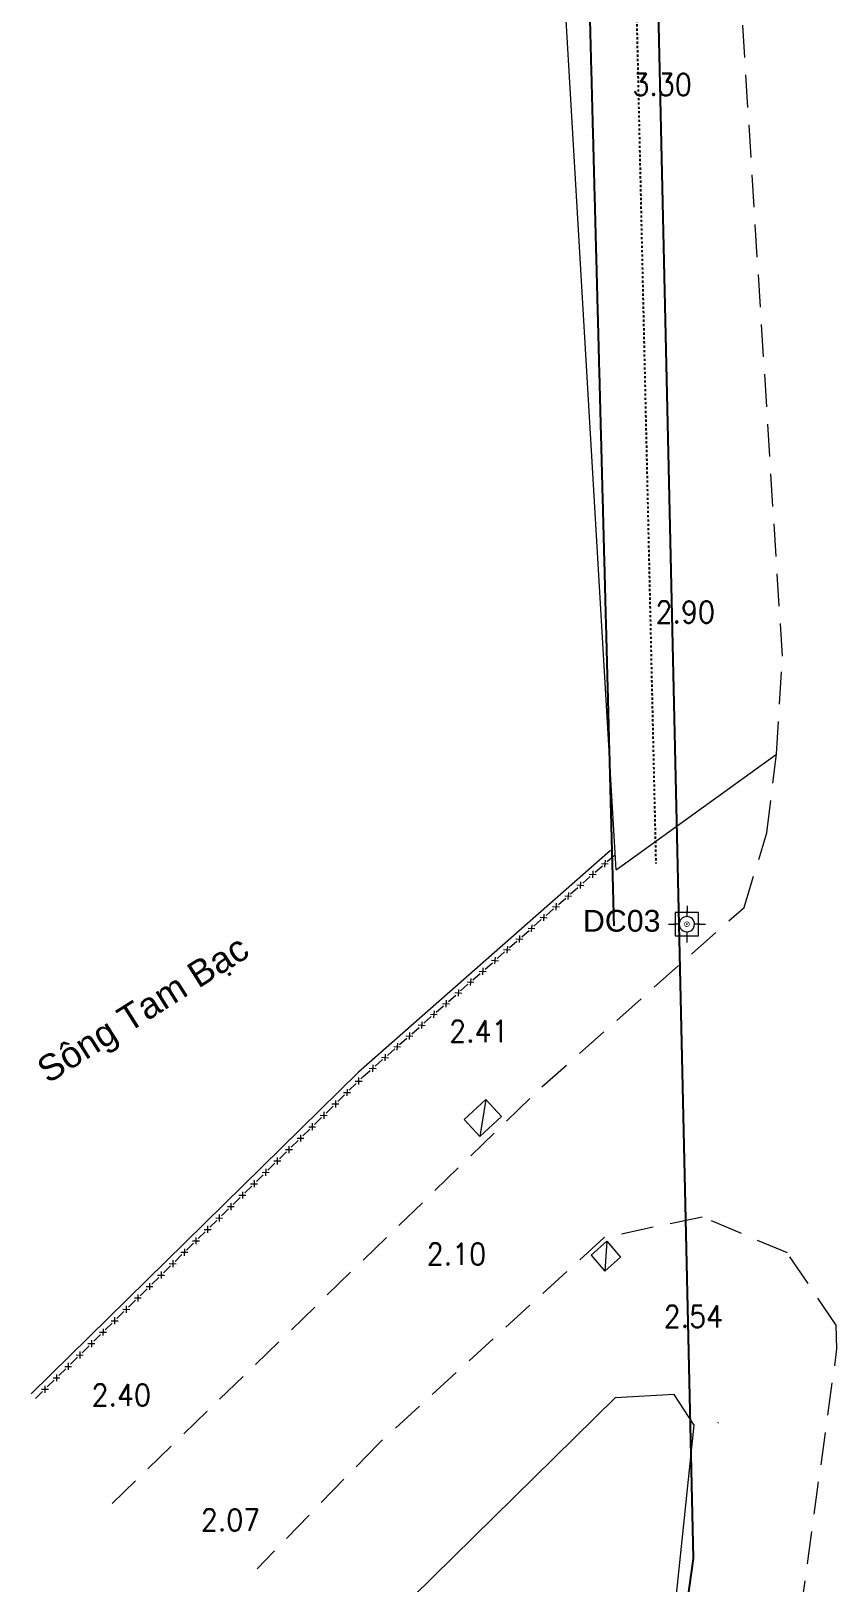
# Model space of a CAD drawing. Header units: millimetres. Extents: x 583747 to 596416, y 2304962 to 2309584.
# Drawn here: x 595523.1 to 595560.3, y 2307233.7 to 2307305.1 of the extents above; entities that cross this region are included whole.
import ezdxf
from ezdxf.enums import TextEntityAlignment as Align
from ezdxf.xclip import XClip

# ---------------------------------------------------------------- set-up
doc = ezdxf.new("R2010")
doc.units = ezdxf.units.MM
doc.linetypes.add('DASHDOT', pattern=[1, 0.5, -0.25, 0, -0.25])
doc.linetypes.add('{Long Duong}', pattern=[2.3, 1.5, -0.8])
doc.layers.add('A-PLOT LINE', color=6, linetype='DASHDOT')
doc.layers.add('AFP-KERB-LINE', color=2, linetype='Continuous')
for name, color, linetype, lineweight in [('Code Cao do', 7, 'Continuous', 0), ('duong chua chay', 1, 'Continuous', 15), ('Duong RG Thua', 7, 'Continuous', 0), ('Ghi chu nha', 7, 'Continuous', 0), ('Ghi chu SH diem do cao', 7, 'Continuous', 0), ('KT-DV2', 7, 'Continuous', 15), ('KT-NEN', 250, 'Continuous', 0), ('Level 63', 7, 'Continuous', 0), ('Long Duong_ Phan Cach chat lieu rair mat', 7, 'Continuous', 0)]:
    doc.layers.add(name, color=color, linetype=linetype, lineweight=lineweight)
doc.styles.add('Style-.VnArial', font='')
doc.styles.add('Style-STANDARD', font='STANDARD.shx')
doc.styles.get('Style-.VnArial').set_extended_font_data('.VnArial')

# ---------------------------------------------------------------- blocks, each defined once
blk = doc.blocks.new('KV1_2')
at = {"layer": 'Ghi chu SH diem do cao', "color": 1, "linetype": 'Continuous', "lineweight": 0}
for p, q in [((-7.070000002160668, 0), (-11.77999999932945, -7.4505806e-09)), ((0, 12.25000000745058), (-1.8626451e-09, 7.070000000298022)), ((11.78000000119209, 0), (7.070000002160668, 0)), ((-1.8626451e-09, -7.070000000298022), (1.8626451e-09, -12.25))]:
    blk.add_line(p, q, dxfattribs=at)
for start, end in [(0, 180), (180, 0)]:
    blk.add_arc((-1.8626451e-09, 0), 7.068150000000001, start, end, dxfattribs=at)
blk.add_point((-1.8626451e-09, 0), dxfattribs=at)
blk = doc.blocks.new('*U30')
at = {"layer": 'Level 63', "linetype": 'Continuous', "lineweight": 0}
for points in [[(-5.008414690382778, 18.2961312122643), (-6.644552852958442, 24.32817500084639, 0.9999999999999996), (6.444552890025079, -23.92817493528129), (4.808414634317161, -17.89613123983145, -0.9999999999999996)], [(-6.349999993108209, 0.2000000327825508, 0.9999999999999998), (6.150000006891791, 0.20000003278255, 0.9999999999999998)]]:
    blk.add_hatch(color=7, dxfattribs=at).paths.add_polyline_path(points)
at = {"layer": 'Level 63', "color": 7, "linetype": 'Continuous', "lineweight": 13}
for p, q in [((1.3227689312771, 166.1184842698276), (1.3227689312771, 106.1184842139482)), ((-167.2539939871057, 0.20000003278255), (-106.0184842674061, 0.20000003278255)), ((-106.0184842674061, 106.1184843070805), (-106.0184842674061, -105.7184842415153)), ((105.8184842579066, 106.1184843070805), (-106.0184842674061, 106.1184843070805)), ((105.8184842579066, -105.7184842415153), (105.8184842579066, 106.1184843070805)), ((105.8184842579066, 0.20000003278255), (167.0539939776062, 0.20000003278255)), ((-106.0184842674061, -105.7184842415153), (105.8184842579066, -105.7184842415153)), ((-0.09999999310821, -105.7184842415153), (-0.09999999310821, -165.7184842973947))]:
    blk.add_line(p, q, dxfattribs=at)
blk = doc.blocks.new('*U31')
at = {"layer": 'Level 63', "linetype": 'Continuous', "lineweight": 0, "extrusion": (0, 0, -1)}
blk.add_hatch(color=7, dxfattribs=at).paths.add_polyline_path([(5.008414690382781, 18.2961312122643), (6.644552852958438, 24.32817500084639, 0.9999999999999996), (-6.44455289002508, -23.92817493528128), (-4.808414634317159, -17.89613123983145, -0.9999999999999996)])
at = {"layer": 'Level 63', "color": 7, "linetype": 'Continuous', "lineweight": 13}
blk.add_blockref('*U30', (0, 0), dxfattribs=at)
blk = doc.blocks.new('wwww1')
at = {"layer": 'Duong RG Thua', "color": 7, "lineweight": 0}
for p, q in [((595549.925853699, 2307266.542936476), (595547.2117588831, 2307312.643557359)), ((595549.925853699, 2307266.542936476), (595557.3131995993, 2307271.876050561)), ((595542.917921799, 2307255.062580431), (595543.9182064154, 2307255.981575476)), ((595543.9182064153, 2307255.981575476), (595543.6418206105, 2307254.274649257)), ((595544.6421052268, 2307255.193644302), (595543.9182064153, 2307255.981575476)), ((595543.6418206105, 2307254.274649257), (595544.6421052268, 2307255.193644302)), ((595543.6418206105, 2307254.274649257), (595542.9179217989, 2307255.062580432)), ((595548.7751421746, 2307248.817341993), (595549.4921149459, 2307249.456126012)), ((595549.4921149459, 2307249.456126012), (595549.4055524782, 2307248.085029853)), ((595549.4921149459, 2307249.456126012), (595550.1225252493, 2307248.723813871)), ((595548.7751421747, 2307248.817341993), (595549.4055524782, 2307248.085029853)), ((595549.4055524779, 2307248.085029853), (595550.1225252493, 2307248.723813871)), ((595549.8720921074, 2307242.244948577), (595538.0671186436, 2307230.655130557)), ((595552.5909435007, 2307242.398073335), (595549.8720921074, 2307242.244948578)), ((595553.5145213865, 2307240.992425892), (595552.5909435006, 2307242.398073335)), ((595551.6044715418, 2307222.62250096), (595553.5145213865, 2307240.992425892))]:
    blk.add_line(p, q, dxfattribs=at)
at = {"layer": 'Duong RG Thua', "color": 3, "lineweight": 0}
for p, q in [((595538.0568000042, 2307257.246383257), (595549.6568907449, 2307267.459905795)), ((595522.965008751, 2307242.437562386), (595538.0449283975, 2307257.235347251))]:
    blk.add_line(p, q, dxfattribs=at)
at = {"layer": 'Duong RG Thua', "color": 7, "linetype": 'Continuous', "lineweight": 0}
for p, q in [((595549.5131305888, 2307266.933616586), (595549.8508730694, 2307267.230988435)), ((595548.8493700421, 2307266.499329402), (595548.8286750695, 2307266.181634565)), ((595548.9502264545, 2307266.437996836), (595549.2879689352, 2307266.735368686)), ((595549.2430791776, 2307266.846449441), (595549.5607741156, 2307266.825754354)), ((595549.4122741765, 2307266.994949151), (595549.391579204, 2307266.677254314)), ((595548.117270909, 2307265.855209943), (595548.4349658468, 2307265.834514856)), ((595548.2864659078, 2307266.003709653), (595548.2657709352, 2307265.686014816)), ((595548.3873223204, 2307265.942377087), (595548.7250648008, 2307266.239748937)), ((595548.6801750433, 2307266.350829692), (595548.9978699812, 2307266.330134605)), ((595547.2615140518, 2307264.951137589), (595547.5992565324, 2307265.248509438)), ((595547.5543667747, 2307265.359590194), (595547.8720617126, 2307265.338895107)), ((595547.7235617735, 2307265.508089904), (595547.7028668011, 2307265.190395067)), ((595547.8244181861, 2307265.446757338), (595548.1621606664, 2307265.744129188)), ((595546.428558506, 2307264.368350697), (595546.7462534439, 2307264.347655609)), ((595546.5977535048, 2307264.516850407), (595546.5770585323, 2307264.19915557)), ((595546.6986099175, 2307264.45551784), (595547.0363523981, 2307264.752889689)), ((595546.9914626403, 2307264.863970446), (595547.3091575782, 2307264.843275358)), ((595547.160657639, 2307265.012470156), (595547.1399626666, 2307264.694775319)), ((595545.5728016492, 2307263.464278342), (595545.9105441296, 2307263.761650191)), ((595545.8656543717, 2307263.872730948), (595546.1833493096, 2307263.852035861)), ((595546.0348493705, 2307264.021230658), (595546.0141543979, 2307263.703535821)), ((595546.1357057833, 2307263.959898091), (595546.473448264, 2307264.25726994)), ((595544.9090411019, 2307263.02999116), (595544.8883461293, 2307262.712296323)), ((595545.0098975147, 2307262.968658593), (595545.3476399954, 2307263.266030442)), ((595545.3027502374, 2307263.377111199), (595545.6204451753, 2307263.356416112)), ((595545.4719452362, 2307263.525610909), (595545.4512502637, 2307263.207916072)), ((595543.8840892463, 2307261.977419095), (595544.2218317268, 2307262.274790944)), ((595544.1769419688, 2307262.385871701), (595544.4946369065, 2307262.365176614)), ((595544.3461369675, 2307262.534371412), (595544.325441995, 2307262.216676574)), ((595544.4469933804, 2307262.473038843), (595544.7847358611, 2307262.770410693)), ((595544.739846103, 2307262.88149145), (595545.0575410409, 2307262.860796363)), ((595543.2203286989, 2307261.543131914), (595543.1996337264, 2307261.225437077)), ((595543.3211851121, 2307261.481799345), (595543.6589275927, 2307261.779171195)), ((595543.6140378346, 2307261.890251953), (595543.9317327723, 2307261.869556865)), ((595543.7832328333, 2307262.038751662), (595543.7625378607, 2307261.721056826)), ((595542.1953768436, 2307260.490559847), (595542.533119324, 2307260.787931696)), ((595542.4882295658, 2307260.899012455), (595542.8059245037, 2307260.878317368)), ((595542.6574245646, 2307261.047512165), (595542.636729592, 2307260.729817328)), ((595542.7582809778, 2307260.986179596), (595543.0960234584, 2307261.283551445)), ((595543.0511337, 2307261.394632204), (595543.368828638, 2307261.373937117)), ((595541.6324727094, 2307259.994940098), (595541.97021519, 2307260.292311947)), ((595541.9253254315, 2307260.403392706), (595542.2430203693, 2307260.382697619)), ((595542.0945204303, 2307260.551892416), (595542.0738254577, 2307260.234197579)), ((595540.7995171628, 2307259.412153208), (595541.1172121007, 2307259.391458121)), ((595540.9687121615, 2307259.560652918), (595540.948017189, 2307259.242958081)), ((595541.0695685752, 2307259.499320349), (595541.4073110556, 2307259.796692199)), ((595541.3624212972, 2307259.907772957), (595541.680116235, 2307259.88707787)), ((595541.5316162959, 2307260.056272667), (595541.5109213234, 2307259.73857783)), ((595539.9437603066, 2307258.508080851), (595540.2815027871, 2307258.8054527)), ((595540.2366130286, 2307258.91653346), (595540.5543079664, 2307258.895838372)), ((595540.4058080274, 2307259.06503317), (595540.3851130547, 2307258.747338332)), ((595540.506664441, 2307259.0037006), (595540.8444069214, 2307259.301072449)), ((595539.2799997587, 2307258.073793672), (595539.2593047861, 2307257.756098835)), ((595539.3808561725, 2307258.012461101), (595539.718598653, 2307258.309832951)), ((595539.6737088942, 2307258.420913711), (595539.9914038321, 2307258.400218623)), ((595539.842903893, 2307258.569413421), (595539.8222089204, 2307258.251718584)), ((595538.2550479039, 2307257.021221603), (595538.5927903845, 2307257.318593452)), ((595538.5479006255, 2307257.429674213), (595538.8655955634, 2307257.408979126)), ((595538.7170956244, 2307257.578173923), (595538.6964006518, 2307257.260479086)), ((595538.8179520381, 2307257.516841352), (595539.1556945187, 2307257.814213202)), ((595539.1108047599, 2307257.925293962), (595539.4284996977, 2307257.904598875)), ((595537.6286094865, 2307256.406503417), (595537.9497979583, 2307256.721682676)), ((595537.8989742543, 2307256.830176802), (595538.2173232243, 2307256.826670609)), ((595538.0599018334, 2307256.987597975), (595538.0563957498, 2307256.669249111)), ((595538.1639236062, 2307256.931802183), (595538.2550479036, 2307257.021221603)), ((595536.9892735943, 2307255.937000444), (595536.9857675106, 2307255.61865158)), ((595537.0932953671, 2307255.881204651), (595537.4144838387, 2307256.196383911)), ((595537.3636601346, 2307256.304878036), (595537.6820091046, 2307256.301371844)), ((595537.5245877139, 2307256.462299209), (595537.5210816303, 2307256.143950346)), ((595536.0226671278, 2307254.830607119), (595536.3438555995, 2307255.145786379)), ((595536.2930318954, 2307255.254280505), (595536.6113808654, 2307255.250774312)), ((595536.4539594746, 2307255.411701679), (595536.4504533911, 2307255.093352815)), ((595536.5579812474, 2307255.355905886), (595536.8791697191, 2307255.671085145)), ((595536.828346015, 2307255.779579271), (595537.1466949851, 2307255.776073078)), ((595535.3833312354, 2307254.361104147), (595535.3798251518, 2307254.042755284)), ((595535.4873530081, 2307254.305308354), (595535.8085414799, 2307254.620487613)), ((595535.7577177758, 2307254.72898174), (595536.0760667458, 2307254.725475547)), ((595535.918645355, 2307254.886402912), (595535.9151392714, 2307254.568054049)), ((595534.6870895366, 2307253.678384208), (595535.0054385066, 2307253.674878016)), ((595534.848017116, 2307253.835805382), (595534.8445110322, 2307253.517456518)), ((595534.9520388885, 2307253.780009588), (595535.2732273603, 2307254.095188847)), ((595535.2224036563, 2307254.203682973), (595535.5407526264, 2307254.200176781)), ((595533.8814106493, 2307252.729412056), (595534.202599121, 2307253.044591316)), ((595534.1517754169, 2307253.153085443), (595534.4701243871, 2307253.14957925)), ((595534.3127029962, 2307253.310506616), (595534.3091969126, 2307252.992157752)), ((595534.4167247689, 2307253.254710822), (595534.7379132407, 2307253.569890082)), ((595533.242074757, 2307252.259909085), (595533.2385686735, 2307251.941560221)), ((595533.3460965296, 2307252.20411329), (595533.6672850015, 2307252.51929255)), ((595533.6164612974, 2307252.627786677), (595533.9348102675, 2307252.624280484)), ((595533.7773888768, 2307252.78520785), (595533.7738827931, 2307252.466858987)), ((595532.5458330582, 2307251.577189146), (595532.8641820282, 2307251.573682953)), ((595532.7067606375, 2307251.734610319), (595532.7032545537, 2307251.416261455)), ((595532.8107824101, 2307251.678814524), (595533.1319708818, 2307251.993993784)), ((595533.0811471777, 2307252.102487912), (595533.3994961478, 2307252.098981719)), ((595531.7401541709, 2307250.628216993), (595532.0613426425, 2307250.943396252)), ((595532.0105189385, 2307251.05189038), (595532.3288679086, 2307251.048384188)), ((595532.1714465178, 2307251.209311553), (595532.1679404342, 2307250.89096269)), ((595532.2754682904, 2307251.153515759), (595532.5966567622, 2307251.468695018)), ((595531.1008182786, 2307250.158714022), (595531.097312195, 2307249.840365159)), ((595531.2048400514, 2307250.102918226), (595531.526028523, 2307250.418097486)), ((595531.4752048189, 2307250.526591615), (595531.793553789, 2307250.523085422)), ((595531.6361323982, 2307250.684012788), (595531.6326263146, 2307250.365663925)), ((595530.134211812, 2307249.052320694), (595530.4554002839, 2307249.367499954)), ((595530.4045765797, 2307249.475994084), (595530.7229255497, 2307249.472487891)), ((595530.565504159, 2307249.633415257), (595530.5619980753, 2307249.315066393)), ((595530.6695259316, 2307249.577619461), (595530.9907144036, 2307249.89279872)), ((595530.9398906993, 2307250.001292849), (595531.2582396693, 2307249.997786656)), ((595529.5988976924, 2307248.527021929), (595529.9200861643, 2307248.842201188)), ((595529.8692624603, 2307248.950695318), (595530.1876114302, 2307248.947189125)), ((595530.0301900393, 2307249.108116491), (595530.0266839557, 2307248.789767628)), ((595528.9595618001, 2307248.05751896), (595528.9560557165, 2307247.739170096)), ((595529.0635835729, 2307248.001723163), (595529.3847720446, 2307248.316902422)), ((595529.3339483405, 2307248.425396553), (595529.6522973106, 2307248.421890359)), ((595529.4948759198, 2307248.582817726), (595529.4913698361, 2307248.264468862)), ((595527.9929553336, 2307246.951125631), (595528.3141438054, 2307247.266304891)), ((595528.2633201013, 2307247.374799021), (595528.5816690715, 2307247.371292829)), ((595528.4242476806, 2307247.532220194), (595528.4207415971, 2307247.213871331)), ((595528.5282694532, 2307247.476424397), (595528.849457925, 2307247.791603657)), ((595528.798634221, 2307247.900097786), (595529.116983191, 2307247.896591594)), ((595527.457641214, 2307246.425826865), (595527.7788296856, 2307246.741006125)), ((595527.7280059818, 2307246.849500256), (595528.0463549517, 2307246.845994063)), ((595527.8889335609, 2307247.006921429), (595527.8854274773, 2307246.688572565)), ((595526.6573777425, 2307245.798902724), (595526.9757267124, 2307245.795396532)), ((595526.8183053219, 2307245.956323898), (595526.8147992381, 2307245.637975034)), ((595526.9223270944, 2307245.9005281), (595527.2435155661, 2307246.215707359)), ((595527.1926918621, 2307246.32420149), (595527.5110408321, 2307246.320695298)), ((595527.3536194413, 2307246.481622663), (595527.3501133578, 2307246.1632738)), ((595525.8516988553, 2307244.849930568), (595526.172887327, 2307245.165109828)), ((595526.1220636228, 2307245.273603959), (595526.440412593, 2307245.270097766)), ((595526.2829912021, 2307245.431025132), (595526.2794851185, 2307245.112676269)), ((595526.3870129747, 2307245.375229334), (595526.7082014466, 2307245.690408593)), ((595525.2123629629, 2307244.380427601), (595525.2088568793, 2307244.062078737)), ((595525.3163847356, 2307244.324631802), (595525.6375732074, 2307244.639811061)), ((595525.5867495033, 2307244.748305193), (595525.9050984733, 2307244.744799)), ((595525.7476770825, 2307244.905726366), (595525.7441709989, 2307244.587377503)), ((595524.5161212641, 2307243.697707662), (595524.8344702341, 2307243.694201469)), ((595524.6770488432, 2307243.855128835), (595524.6735427596, 2307243.536779972)), ((595524.781070616, 2307243.799333036), (595525.1022590878, 2307244.114512295)), ((595525.0514353836, 2307244.223006427), (595525.3697843537, 2307244.219500235)), ((595523.7104423768, 2307242.748735504), (595524.0316308485, 2307243.063914763)), ((595523.9808071445, 2307243.172408896), (595524.2991561146, 2307243.168902703)), ((595524.1417347237, 2307243.329830069), (595524.1382286401, 2307243.011481206)), ((595524.2457564963, 2307243.27403427), (595524.5669449681, 2307243.589213529)), ((595523.1751282571, 2307242.223436738), (595523.4963167289, 2307242.538615998)), ((595523.4454930248, 2307242.647110131), (595523.763841995, 2307242.643603938)), ((595523.6064206039, 2307242.804531304), (595523.6029145204, 2307242.48618244))]:
    blk.add_line(p, q, dxfattribs=at)
at = {"layer": 'Long Duong_ Phan Cach chat lieu rair mat', "color": 4, "linetype": '{Long Duong}', "lineweight": 0}
for p, q in [((595557.5806879611, 2307276.385678109), (595553.4279895051, 2307342.421936911)), ((595557.3131995993, 2307271.876050561), (595557.580687961, 2307276.385678108)), ((595556.8612751561, 2307268.252564933), (595557.3131995993, 2307271.876050561)), ((595555.8203872346, 2307264.822430123), (595556.8612751561, 2307268.252564933)), ((595546.5057431139, 2307256.568993083), (595555.8203872347, 2307264.822430123)), ((595526.699661626, 2307237.384966204), (595546.5057431139, 2307256.568993083)), ((595553.8820407689, 2307250.568959025), (595549.3498743385, 2307249.618292607)), ((595557.814985001, 2307248.915420168), (595553.8820407691, 2307250.568959025)), ((595549.3498743385, 2307249.618292607), (595538.9849636914, 2307240.153576986)), ((595560.061605604, 2307245.600309757), (595557.8149850012, 2307248.915420168)), ((595560.0961457818, 2307244.503946146), (595560.061605604, 2307245.600309757)), ((595558.4190781427, 2307232.334452716), (595560.0961457818, 2307244.503946146)), ((595538.9849636914, 2307240.153576987), (595533.38736445, 2307234.386236032))]:
    blk.add_line(p, q, dxfattribs=at)
at = {"layer": 'Ghi chu SH diem do cao', "color": 1, "linetype": 'Continuous', "lineweight": 0, "xscale": 0.05, "yscale": 0.05, "zscale": 0.05, "rotation": 359.9972999999998}
blk.add_blockref('KV1_2', (595553.182295391, 2307264.04696799), dxfattribs=at)
at = {"layer": 'Level 63', "color": 7, "linetype": 'Continuous', "lineweight": 13, "ltscale": 0.01, "xscale": 0.0050890997707656, "yscale": 0.0050890997707656, "zscale": 0.0050890997707656}
blk.add_blockref('*U31', (595553.1828043009, 2307264.04595017), dxfattribs=at)
at = {"layer": 'Code Cao do', "color": 6, "linetype": 'Continuous', "lineweight": 0, "style": 'Style-STANDARD'}
for s, p in [('3.30', (595550.6726626438, 2307302.694966831)), ('2.90', (595551.7370699288, 2307278.409881007)), ('2.54', (595552.1145708794, 2307245.993571672)), ('2.40', (595525.7566568903, 2307242.373864685)), ('2.07', (595530.7902641543, 2307236.630953761))]:
    blk.add_text(s, height=1, rotation=359.9972999999998, dxfattribs=at).set_placement(p, align=Align.MIDDLE_LEFT)
at = {"layer": 'Code Cao do', "color": 212, "linetype": 'Continuous', "lineweight": 0, "style": 'Style-STANDARD'}
for s, p in [('2.41', (595542.2284182692, 2307259.123240019)), ('2.10', (595541.1972966845, 2307248.863781472))]:
    blk.add_text(s, height=1, rotation=359.9972999999998, dxfattribs=at).set_placement(p, align=Align.MIDDLE_LEFT)
at = {"layer": 'Ghi chu nha', "color": 7, "linetype": 'Continuous', "lineweight": 0, "style": 'Style-.VnArial'}
for s, height, rotation, p in [('DC03', 0.9999999999999998, 359.9973000000001, (595550.1791089347, 2307264.203328722)), ('S«ng Tam B¹c', 1.2, 32.32986954301737, (595528.1085435989, 2307260.155561504))]:
    blk.add_text(s, height=height, rotation=rotation, dxfattribs=at).set_placement(p, align=Align.MIDDLE_CENTER)
blk = doc.blocks.new('PLOT')
at = {"layer": 'A-PLOT LINE', "color": 251}
for p, q in [((3335795.756990607, 1442629.511735544), (3432328.78468354, 1197795.642973993)), ((3341317.355092141, 1436726.309473261), (3433166.569712873, 1201152.584969632)), ((3370823.55869026, 1353789.532204203), (3432328.78468354, 1197795.642973993))]:
    blk.add_line(p, q, dxfattribs=at)
blk = doc.blocks.new('DV')
at = {"layer": 'AFP-KERB-LINE'}
for p, q in [((480975.2986135483, 567599.6915407181), (491543.3490951061, 102122.8648734093)), ((480975.2986135483, 567599.6915407181), (491543.3490951061, 102122.8648734093)), ((480975.2986135483, 567599.6915407181), (491543.2747733593, 102126.1384034157)), ((491543.3490951061, 102122.8648734093), (489446.5313405991, 87188.40400886536))]:
    blk.add_line(p, q, dxfattribs=at)
ref = blk.add_blockref('PLOT', (-3147122.540057182, 179596.1890163422, -4.400686211017364e-09), dxfattribs=dict(rotation=340.0000000045929))
XClip(ref).set_block_clipping_path([(3437700.5976729654, 868981.9081885163), (3912891.837519983, 1041937.3750337446), (3715693.8178756535, 1583734.481302836), (3240502.578028636, 1410779.0144576086)])
blk = doc.blocks.new('duong pccc')
at = {"layer": 'AFP-KERB-LINE'}
blk.add_arc((11321019.277022, 1142512.015304565), 61862.56277855606, 288.6219720840548, 288.6223285313301, dxfattribs=at)

msp = doc.modelspace()

# ---------------------------------------------------------------- block references
at = {"layer": 'KT-DV2', "xscale": 0.001, "yscale": 0.001, "zscale": 0.001}
msp.add_blockref('DV', (595062.100165903, 2307132.691920528), dxfattribs=at)

# ---------------------------------------------------------------- next in the draw order: block references
at = {"layer": 'KT-NEN', "lineweight": 0}
msp.add_blockref('wwww1', (0.167280342313461, -0.04470699140802026, -0.002306602981161601), dxfattribs=at)

# ---------------------------------------------------------------- next in the draw order: block references
at = {"layer": 'duong chua chay', "xscale": 0.001, "yscale": 0.001, "zscale": 0.001}
msp.add_blockref('duong pccc', (584214.0044228953, 2306157.171396079), dxfattribs=at)

doc.saveas('drawing.dxf')
